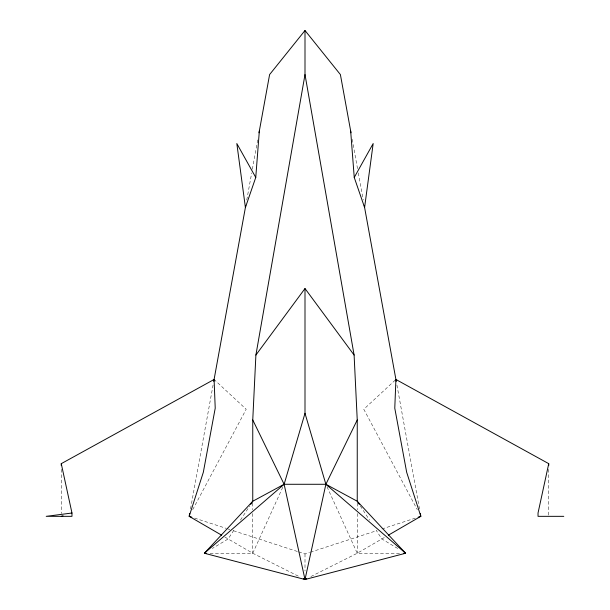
<?xml version="1.0" encoding="UTF-8"?>
<svg xmlns="http://www.w3.org/2000/svg" width="610" height="610" viewBox="0 0 610 610"><rect width="100%" height="100%" fill="white"/><g stroke="black" fill="none" stroke-linecap="round" stroke-linejoin="round"><path stroke-width="0.46" stroke-dasharray="3.05 2.29" d="M190.533 508.839L213.065 385.101M246.76 200.011L251.694 172.943M252.372 169.206L257.809 139.347M210.076 553.247L252.754 553.247L282.941 486.864M192.729 509.64L246.196 409.264L214.789 380.121M233.782 530.319L228.148 538.958L212.303 548.481M240.454 520.101L249.681 505.957M395.211 380.121L363.804 409.264L417.27 509.64M310.902 576.534L357.246 553.247L385.101 537.074M298.664 551.897L305 553.956L309.522 552.485M310.429 552.195L376.492 530.738M381.921 528.977L415.402 518.096M327.059 486.864L357.246 553.247L399.924 553.247M194.598 518.096L226.272 528.382M227.172 528.679L229.894 529.564M233.508 530.738L297.764 551.6M224.899 537.074L252.754 553.247L299.098 576.534M397.697 548.481L381.852 538.958L376.217 530.319M360.319 505.957L369.546 520.101M352.191 139.347L357.628 169.206M358.306 172.943L363.24 200.011M396.935 385.101L419.466 508.839M548.741 469.311L548.741 515.397M357.246 503.136L357.246 509.754M357.246 513.536L357.246 553.247M305 553.956L305 570.983M252.754 503.136L252.754 509.754M252.754 513.536L252.754 553.247M61.259 469.311L61.259 513.513"/><path stroke-width="0.91" d="M250.702 504.386L252.754 501.245L252.754 419.962L255.895 355.05L305 74.572L305 30.5L340.395 74.572L351.002 132.812M255.758 177.449L236.825 143.541L245.403 207.476L255.758 177.449L259.341 130.944M189.679 513.521L189.169 516.334L221.651 535.191M213.744 381.349L245.746 205.608M258.998 132.812L269.605 74.572L305 30.5M388.349 535.191L420.831 516.334L406.679 472.292L394.777 408.174L395.913 379.473L548.741 463.669L538.028 513.018L538.028 516.334L563.785 516.334M359.298 504.386L357.246 501.245L357.246 419.962L354.105 355.05L305 288.53L305 413.29L284.123 484.279L305 579.5L405.612 553.247L357.246 501.245L325.877 484.279L284.123 484.279L252.754 501.245L204.388 553.247L305 579.5L306.685 578.654M357.246 419.962L325.877 484.279L305 579.5L303.315 578.654M354.242 177.449L373.175 143.541L364.597 207.476L354.242 177.449L350.659 130.944M255.895 355.05L305 288.53M61.259 465.544L61.259 463.669L214.087 379.473L215.223 408.174L203.321 472.292L189.169 516.334L191.883 517.219M418.117 517.219L420.831 516.334L420.32 513.521M61.259 516.334L63.044 515.785M71.972 513.018L46.215 516.334L71.972 516.334L71.972 513.018L61.259 463.669M206.287 553.247L204.388 553.247L284.123 484.279L252.754 419.962M403.713 553.247L405.612 553.247L325.877 484.279L305 413.29M364.254 205.608L396.256 381.349M305 74.572L354.105 355.05M548.741 463.669L548.741 465.544"/></g></svg>
